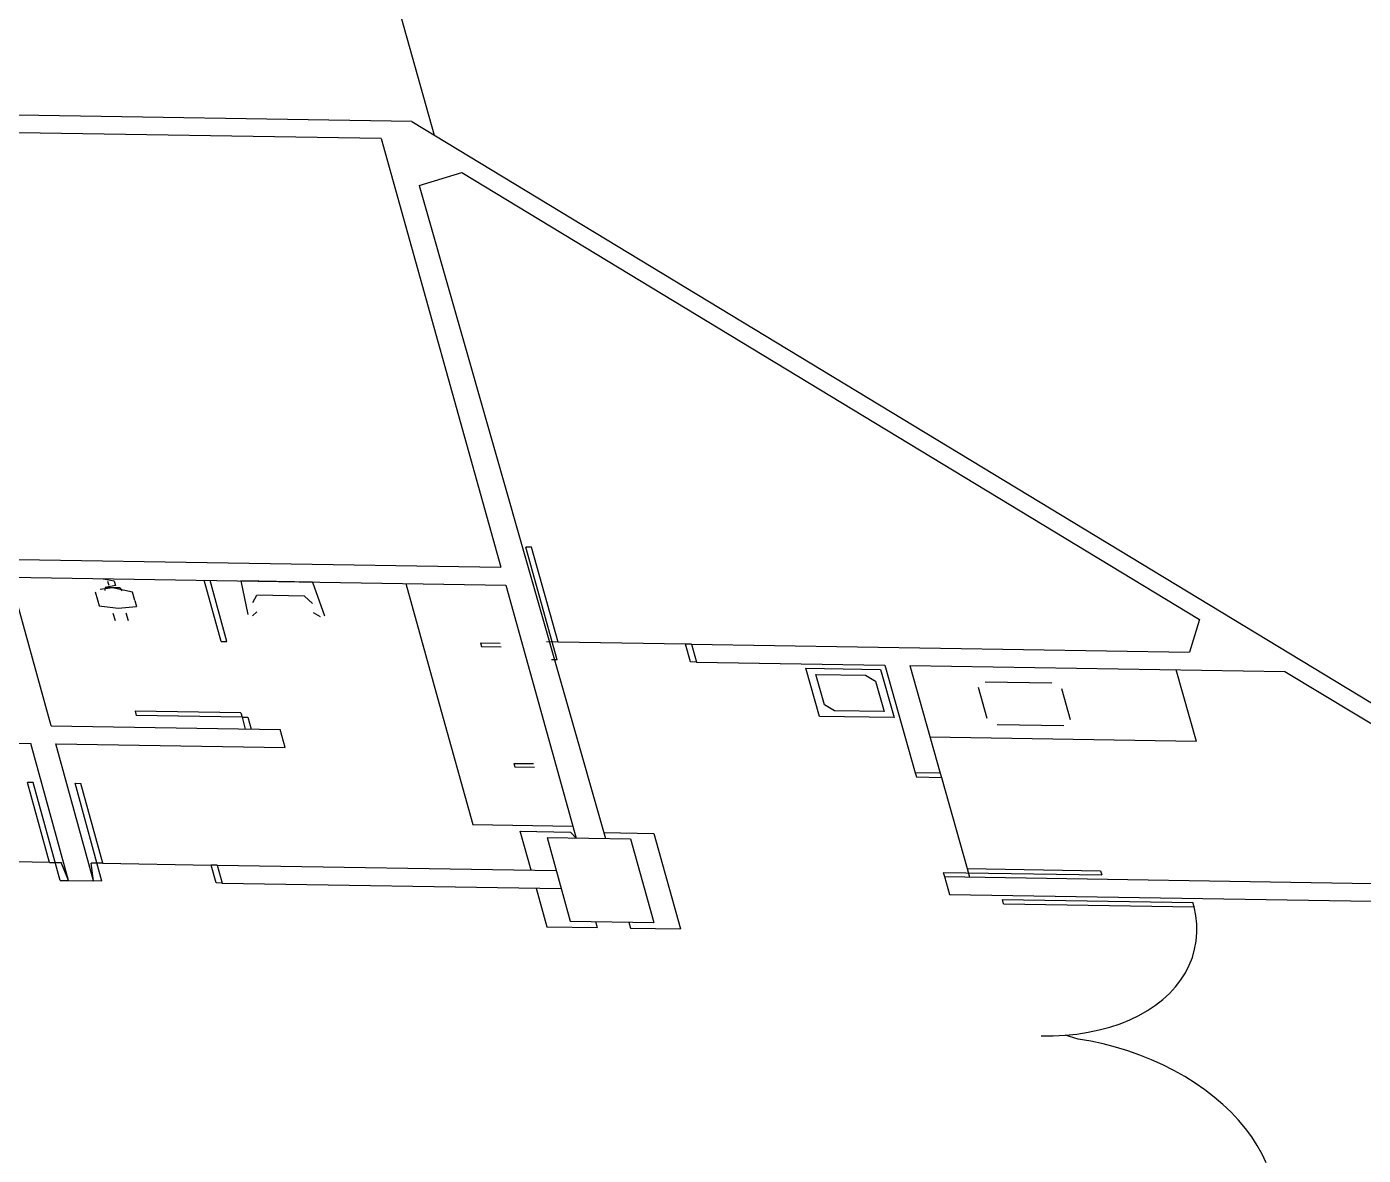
# Model space of a CAD drawing. Extents: x -68 to 264, y 51 to 115.
# Drawn here: x 214.25 to 223.23, y 91.65 to 99.22 of the extents above; entities that cross this region are included whole.
import ezdxf

# ---------------------------------------------------------------- set-up
doc = ezdxf.new("R2010")
doc.units = 0
doc.layers.get('0').update_dxf_attribs({"linetype": 'CONTINUOUS'})

msp = doc.modelspace()

# ---------------------------------------------------------------- linework, layer by layer
for p, q in [((215.7034, 103.0933), (216.9887, 98.4905)), ((216.8386, 98.5823), (205.2529, 98.7642)), ((216.6349, 98.4675), (209.8459, 98.5742)), ((216.8386, 98.5823), (225.3343, 93.4378)), ((216.6349, 98.4675), (217.4366, 95.5912)), ((216.889, 98.1527), (217.1758, 98.2388)), ((217.1758, 98.2388), (222.1255, 95.241)), ((216.889, 98.1527), (218.1392, 93.7709)), ((217.6438, 95.7261), (217.6047, 95.7267)), ((217.8158, 94.97), (217.6047, 95.7267)), ((217.8216, 95.089), (217.6438, 95.7261)), ((210.6196, 95.6987), (217.4366, 95.5912)), ((214.1444, 95.5241), (217.4699, 95.4717)), ((214.4177, 94.5266), (214.1444, 95.5241)), ((214.8315, 95.4537), (214.7488, 95.4427)), ((214.8418, 95.4973), (214.767, 95.5104)), ((214.7823, 95.4546), (214.78, 95.4347)), ((214.8495, 95.4694), (214.7823, 95.4546)), ((214.8315, 95.4537), (214.7823, 95.4546)), ((214.7971, 95.498), (214.8048, 95.4701)), ((214.8807, 95.453), (214.8315, 95.4537)), ((214.9646, 95.423), (214.8315, 95.4537)), ((214.8418, 95.4973), (214.8495, 95.4694)), ((214.8807, 95.453), (214.894, 95.4329)), ((215.5599, 95.093), (215.4466, 95.5036)), ((215.599, 95.0923), (215.4857, 95.503)), ((216.1732, 95.4921), (215.6925, 95.4997)), ((215.6925, 95.4997), (215.7381, 95.2742)), ((216.1732, 95.4921), (216.2525, 95.266)), ((216.7992, 95.4823), (217.0236, 94.6744)), ((217.4699, 95.4717), (217.9431, 93.774)), ((214.7142, 95.427), (214.7293, 95.372)), ((214.7293, 95.372), (214.7404, 95.3317)), ((214.9798, 95.368), (214.9646, 95.423)), ((214.9798, 95.368), (214.9908, 95.3278)), ((215.7725, 95.3541), (215.799, 95.4032)), ((216.1195, 95.3982), (215.799, 95.4032)), ((216.1735, 95.3478), (216.1195, 95.3982)), ((214.7404, 95.3317), (214.8692, 95.3166)), ((214.8337, 95.2838), (214.8475, 95.2336)), ((214.8692, 95.3166), (214.9908, 95.3278)), ((214.937, 95.2322), (214.9232, 95.2824)), ((215.7692, 95.2652), (215.8, 95.2921)), ((216.2262, 95.258), (216.1802, 95.2861)), ((222.1255, 95.241), (222.0591, 95.0222)), ((215.5599, 95.093), (215.599, 95.0923)), ((217.2995, 95.0843), (217.3062, 95.0604)), ((217.2995, 95.0843), (217.4319, 95.0822)), ((217.3062, 95.0604), (217.4386, 95.0583)), ((217.8216, 95.089), (217.7433, 95.0903)), ((218.6773, 95.0755), (217.8216, 95.089)), ((218.7164, 95.0749), (218.6773, 95.0755)), ((218.7108, 94.9558), (218.6773, 95.0755)), ((218.7164, 95.0749), (222.0591, 95.0222)), ((218.7164, 95.0749), (218.75, 94.9552)), ((217.8158, 94.97), (217.7767, 94.9706)), ((218.75, 94.9552), (218.7108, 94.9558)), ((218.75, 94.9552), (220.0142, 94.9353)), ((220.0142, 94.9353), (220.2182, 94.2121)), ((220.182, 94.9326), (222.7002, 94.8929)), ((220.182, 94.9326), (220.3862, 94.2095)), ((219.484, 94.9136), (219.9856, 94.9057)), ((219.575, 94.5901), (219.484, 94.9136)), ((219.5512, 94.8728), (219.8849, 94.8675)), ((219.6085, 94.6692), (219.5512, 94.8728)), ((219.8849, 94.8675), (219.9521, 94.8267)), ((219.9521, 94.8267), (220.0096, 94.6231)), ((219.9856, 94.9057), (220.0768, 94.5822)), ((221.9684, 94.9044), (222.105, 94.4251)), ((222.7002, 94.8929), (224.7221, 93.6683)), ((220.7015, 94.5766), (220.6427, 94.7843)), ((220.6874, 94.8233), (221.135, 94.8162)), ((221.2612, 94.5677), (221.2022, 94.7754)), ((217.0236, 94.6744), (217.2485, 93.8647)), ((219.6757, 94.6283), (219.6085, 94.6692)), ((214.9825, 94.6251), (214.9902, 94.5972)), ((215.692, 94.6139), (214.9825, 94.6251)), ((215.6998, 94.5859), (214.9902, 94.5972)), ((215.692, 94.6139), (215.6998, 94.5859)), ((215.6998, 94.5859), (215.7218, 94.506)), ((215.6998, 94.5859), (215.7389, 94.5853)), ((215.7389, 94.5853), (215.761, 94.5054)), ((220.0768, 94.5822), (219.575, 94.5901)), ((220.0096, 94.6231), (219.6757, 94.6283)), ((214.4177, 94.5266), (215.9569, 94.5023)), ((215.99, 94.3824), (215.9569, 94.5023)), ((220.7687, 94.5357), (221.2165, 94.5287)), ((212.7434, 94.4337), (214.2827, 94.4094)), ((214.5347, 93.4889), (214.2827, 94.4094)), ((214.7028, 93.4862), (214.4506, 94.4067)), ((214.4506, 94.4067), (215.99, 94.3824)), ((220.3174, 94.4534), (222.105, 94.4251)), ((217.5246, 94.2755), (217.6572, 94.2735)), ((217.5246, 94.2755), (217.5313, 94.2516)), ((217.5313, 94.2516), (217.6639, 94.2495)), ((220.3862, 94.2095), (220.2182, 94.2121)), ((220.2182, 94.2121), (220.2261, 94.1841)), ((220.3862, 94.2095), (220.3941, 94.1815)), ((214.4065, 93.6106), (214.2597, 94.147)), ((214.2989, 94.1464), (214.2597, 94.147)), ((214.4786, 93.4898), (214.2989, 94.1464)), ((214.7589, 93.4853), (214.5789, 94.1419)), ((214.5789, 94.1419), (214.6181, 94.1413)), ((214.7652, 93.6049), (214.6181, 94.1413)), ((220.2261, 94.1841), (220.3941, 94.1815)), ((220.3941, 94.1815), (220.5671, 93.569)), ((217.2485, 93.8647), (217.9208, 93.8541)), ((217.5678, 93.8198), (217.904, 93.8145)), ((217.6402, 93.5594), (217.5678, 93.8198)), ((217.747, 93.7771), (217.9032, 93.216)), ((217.747, 93.7771), (218.3073, 93.7682)), ((217.9431, 93.774), (217.904, 93.8145)), ((218.1281, 93.8109), (218.1392, 93.7709)), ((218.1281, 93.8109), (218.4642, 93.8056)), ((218.3073, 93.7682), (218.464, 93.2072)), ((218.4642, 93.8056), (218.6434, 93.1644)), ((214.4065, 93.6106), (213.678, 93.6221)), ((214.4065, 93.6106), (214.485, 93.6093)), ((214.5347, 93.4889), (214.485, 93.6093)), ((214.7028, 93.4862), (214.6867, 93.6061)), ((214.7652, 93.6049), (214.6867, 93.6061)), ((214.7652, 93.6049), (215.4937, 93.5934)), ((215.5268, 93.4732), (215.4937, 93.5934)), ((215.5329, 93.5928), (215.4937, 93.5934)), ((215.5329, 93.5928), (215.566, 93.4726)), ((215.5329, 93.5928), (217.8084, 93.5568)), ((220.5671, 93.569), (221.4631, 93.5548)), ((220.5671, 93.569), (220.5829, 93.5129)), ((214.4786, 93.4898), (214.5347, 93.4889)), ((214.5347, 93.4889), (214.7028, 93.4862)), ((214.7589, 93.4853), (214.7028, 93.4862)), ((220.4068, 93.5436), (221.4711, 93.5268)), ((220.4068, 93.5436), (220.4147, 93.5156)), ((220.4147, 93.5156), (224.6564, 93.4485)), ((220.4147, 93.5156), (220.4487, 93.3953)), ((221.4631, 93.5548), (221.4711, 93.5268)), ((215.566, 93.4726), (215.5268, 93.4732)), ((215.566, 93.4726), (217.8418, 93.4366)), ((217.6737, 93.4392), (217.7462, 93.1786)), ((220.4487, 93.3953), (225.4491, 93.3162)), ((220.8121, 93.3337), (220.8042, 93.3618)), ((220.8042, 93.3618), (222.082, 93.3416)), ((220.8121, 93.3337), (222.09, 93.3135)), ((222.09, 93.3135), (222.082, 93.3416)), ((222.1015, 93.255), (222.09, 93.3135)), ((217.9032, 93.216), (218.464, 93.2072)), ((218.0715, 93.2134), (218.0826, 93.1733)), ((218.2958, 93.2098), (218.307, 93.1697)), ((222.1077, 93.197), (222.1015, 93.255)), ((217.7462, 93.1786), (218.0826, 93.1733)), ((218.307, 93.1697), (218.6434, 93.1644)), ((222.1039, 93.0832), (222.1085, 93.1396)), ((222.1085, 93.1396), (222.1077, 93.197)), ((222.094, 93.0279), (222.1039, 93.0832)), ((222.0582, 92.9215), (222.0787, 92.9739)), ((222.0787, 92.9739), (222.094, 93.0279)), ((222.0019, 92.8224), (222.0326, 92.871)), ((222.0326, 92.871), (222.0582, 92.9215)), ((221.9257, 92.7322), (221.9662, 92.7761)), ((221.9662, 92.7761), (222.0019, 92.8224)), ((221.8311, 92.6523), (221.8807, 92.6909)), ((221.8807, 92.6909), (221.9257, 92.7322)), ((221.6581, 92.5547), (221.7196, 92.5841)), ((221.7196, 92.5841), (221.7774, 92.6166)), ((221.7774, 92.6166), (221.8311, 92.6523)), ((221.4534, 92.4869), (221.5247, 92.506)), ((221.5247, 92.506), (221.593, 92.5286)), ((221.593, 92.5286), (221.6581, 92.5547)), ((221.0629, 92.4465), (221.1445, 92.4471)), ((221.1445, 92.4471), (221.2246, 92.4515)), ((221.2246, 92.4515), (221.303, 92.4596)), ((221.3126, 92.4257), (221.2246, 92.4515)), ((221.303, 92.4596), (221.3794, 92.4714)), ((221.3964, 92.4114), (221.3126, 92.4257)), ((221.3794, 92.4714), (221.4534, 92.4869)), ((221.4799, 92.3934), (221.3964, 92.4114)), ((221.5627, 92.3718), (221.4799, 92.3934)), ((221.6445, 92.3468), (221.5627, 92.3718)), ((221.725, 92.3184), (221.6445, 92.3468)), ((221.8039, 92.2868), (221.725, 92.3184)), ((221.8808, 92.252), (221.8039, 92.2868)), ((221.9554, 92.2143), (221.8808, 92.252)), ((222.0275, 92.1738), (221.9554, 92.2143)), ((222.0966, 92.1306), (222.0275, 92.1738)), ((222.1625, 92.0849), (222.0966, 92.1306)), ((222.225, 92.0369), (222.1625, 92.0849)), ((222.2838, 91.9868), (222.225, 92.0369)), ((222.3387, 91.9349), (222.2838, 91.9868)), ((222.3894, 91.8812), (222.3387, 91.9349)), ((222.4357, 91.8261), (222.3894, 91.8812)), ((222.4774, 91.7698), (222.4357, 91.8261)), ((222.5143, 91.7124), (222.4774, 91.7698)), ((222.5464, 91.6543), (222.5143, 91.7124)), ((222.5735, 91.5957), (222.5464, 91.6543))]:
    msp.add_line(p, q)

doc.saveas('drawing.dxf')
